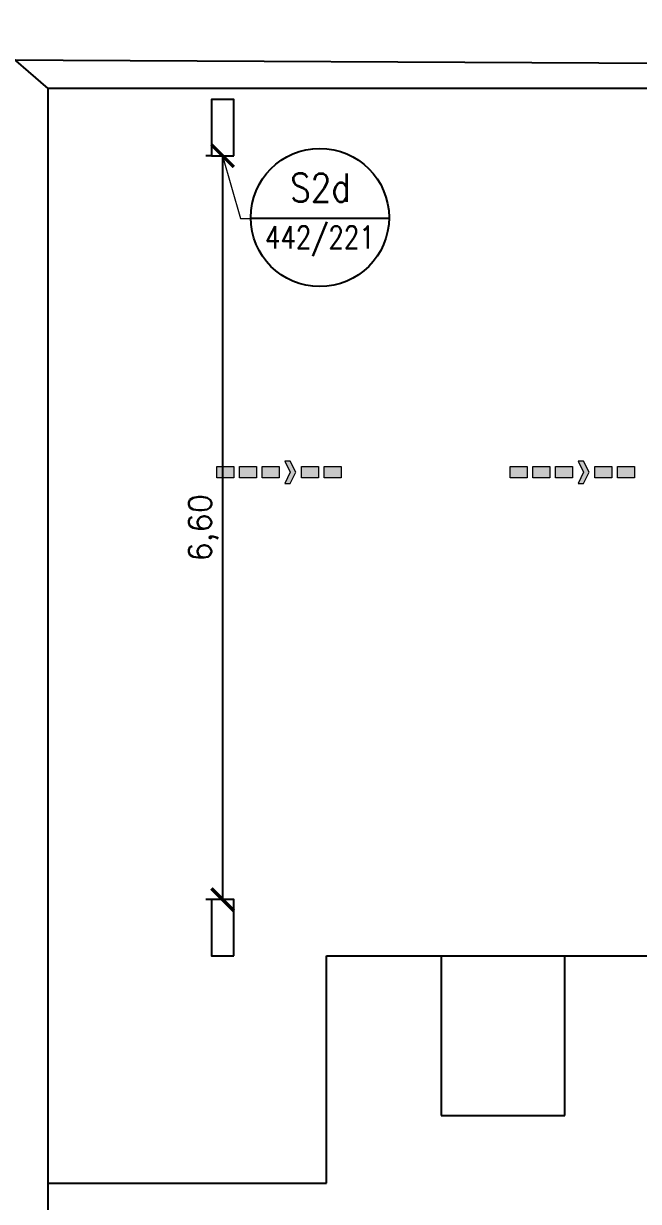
# Model space of a CAD drawing. Header units: metres. Extents: x 341 to 459, y 1341 to 1425.
# Drawn here: x 348.09 to 353.54, y 1371.17 to 1381.62 of the extents above; entities that cross this region are included whole.
import ezdxf
from ezdxf.enums import TextEntityAlignment as Align

# ---------------------------------------------------------------- set-up
doc = ezdxf.new("R2010")
doc.units = ezdxf.units.M
doc.linetypes.add('CONTINUO', pattern=[0])
for name, color, linetype in [('10', 10, 'Continuous'), ('BASE DE CONCRETO', 251, 'Continuous'), ('CANALETA', 146, 'CONTINUO'), ('Notas de texto-1', 7, 'Continuous')]:
    doc.layers.add(name, color=color, linetype=linetype)
doc.layers.add('INC_EQUIP', color=10, linetype='Continuous', lineweight=20)
doc.layers.add('INC_PLACAS', color=10, linetype='Continuous', lineweight=20)
doc.styles.add('R100', font='simplex.shx', dxfattribs={"height": 2.5})
doc.styles.add('ROMANS', font='ROMANS.SHX')
doc.dimstyles.new('100___1-100', dxfattribs={"dimscale": 0.1, "dimtxt": 2, "dimasz": 2, "dimexe": 1.5, "dimexo": 1, "dimgap": 0.5, "dimtad": 1, "dimzin": 4, "dimtxsty": 'ROMANS', "dimblk": 'ARCHTICK', "dimcen": 0, "dimclrd": 256, "dimclre": 256, "dimclrt": 3, "dimazin": 3, "dimtfac": 1, "dimtmove": 0, "dimatfit": 0, "dimldrblk": 'ARCHTICK', "dimfxl": 1, "dimlwd": -1, "dimlwe": -1, "dimarcsym": 0})

# ---------------------------------------------------------------- blocks, each defined once
blk = doc.blocks.new('*U71')
at = {"layer": 'INC_EQUIP'}
h = blk.add_hatch(color=256, dxfattribs=at)
h.paths.add_polyline_path([(0.5, -0.5), (2, -0.5), (2, 0.5), (0.5, 0.5)])
h.paths.add_polyline_path([(2.5, -0.5), (4, -0.5), (4, 0.5), (2.5, 0.5)])
h.paths.add_polyline_path([(-7, -0.5), (-5.5, -0.5), (-5.5, 0.5), (-7, 0.5)])
h.paths.add_polyline_path([(-5, -0.5), (-3.5, -0.5), (-3.5, 0.5), (-5, 0.5)])
h.paths.add_polyline_path([(-1, -1), (-0.5, 0), (-1, 1), (-0.5, 1), (0, 0), (-0.5, -1)])
h.paths.add_polyline_path([(-3, -0.5), (-1.5, -0.5), (-1.5, 0.5), (-3, 0.5)])
at = {"flags": 128}
blk.add_lwpolyline([(-7, -0.5), (-5.5, -0.5), (-5.5, 0.5), (-7, 0.5)], close=True, dxfattribs=at)
at = {"layer": 'INC_EQUIP', "flags": 128}
for points in [[(-5, -0.5), (-3.5, -0.5), (-3.5, 0.5), (-5, 0.5)], [(-3, -0.5), (-1.5, -0.5), (-1.5, 0.5), (-3, 0.5)], [(-1, -1), (-0.5, 0), (-1, 1), (-0.5, 1), (0, 0), (-0.5, -1)], [(0.5, -0.5), (2, -0.5), (2, 0.5), (0.5, 0.5)], [(2.5, -0.5), (4, -0.5), (4, 0.5), (2.5, 0.5)]]:
    blk.add_lwpolyline(points, close=True, dxfattribs=at)
at = {"layer": 'INC_PLACAS', "style": 'ROMANS', "width": 0.95}
for tag, flags, p in [('COD', 3, (-6.03, -1.33)), ('DESC', 3, (-5.74, -2.18)), ('X', 1, (-6.66, -3.05))]:
    blk.add_attdef(tag, text='', height=0.651, dxfattribs=dict(at, flags=flags)).set_placement(p, align=Align.MIDDLE_CENTER)
blk = doc.blocks.new('S2d')
at = {"layer": '10', "color": 10}
blk.add_line((353.2, 1378.806), (351.974, 1378.806), dxfattribs=at)
blk.add_circle((352.587, 1378.813), 0.613, dxfattribs=at)
at = {"layer": '10', "color": 10, "style": 'R100'}
for s, height, width, p in [('S2d', 0.25, 0.85, (352.592, 1379.079)), ('442/221', 0.2, 0.8, (352.587, 1378.624))]:
    blk.add_text(s, height=height, dxfattribs=dict(at, width=width)).set_placement(p, align=Align.MIDDLE)
blk = doc.blocks.new('_ArchTick')
at = {"color": 0, "linetype": 'ByBlock', "const_width": 0.15}
blk.add_lwpolyline([(-0.5, -0.5), (0.5, 0.5)], dxfattribs=at)
blk = doc.blocks.new('*D162')
at = {"transparency": 16777216}
for p, q in [((349.759, 1380.445), (349.709, 1380.445)), ((349.859, 1380.445), (349.859, 1373.845)), ((349.759, 1373.845), (349.709, 1373.845))]:
    blk.add_line(p, q, dxfattribs=at)
at = {"layer": 'Defpoints', "color": 0, "transparency": 16777216}
for p in [(349.859, 1380.445), (349.859, 1373.845), (349.859, 1373.845)]:
    blk.add_point(p, dxfattribs=at)
at = {"transparency": 16777216, "xscale": 0.2, "yscale": 0.2, "zscale": 0.2}
for p, rotation in [((349.859, 1380.445), 90), ((349.859, 1373.845), 270)]:
    blk.add_blockref('_ArchTick', p, dxfattribs=dict(at, rotation=rotation))
at = {"color": 3, "transparency": 16777216, "insert": (349.69, 1377.145), "char_height": 0.2, "attachment_point": 5, "rotation": 90, "style": 'ROMANS'}
blk.add_mtext('6,60', dxfattribs=at)

msp = doc.modelspace()

# ---------------------------------------------------------------- linework, layer by layer
at = {"layer": 'BASE DE CONCRETO', "color": 252, "true_color": 0x939598}
for p, q in [((346.353, 1382.738), (348.309, 1381.041)), ((348.309, 1381.041), (348.309, 1365.495)), ((420.155, 1381.041), (348.309, 1381.041)), ((350.78, 1373.345), (353.724, 1373.345)), ((350.78, 1371.328), (350.78, 1373.345)), ((351.797, 1373.345), (351.797, 1371.929)), ((352.893, 1371.929), (352.893, 1373.345)), ((351.797, 1371.929), (352.893, 1371.929)), ((348.309, 1371.328), (350.78, 1371.328))]:
    msp.add_line(p, q, dxfattribs=at)
at = {"layer": 'CANALETA', "color": 252, "linetype": 'Continuous', "true_color": 0x939598}
msp.add_line((346.501, 1381.302, -0.362), (362.908, 1381.225, -0.362), dxfattribs=at)
at = {"layer": 'INC_PLACAS', "color": 10}
msp.add_lwpolyline([(349.859, 1380.445), (350.016, 1379.89), (350.368, 1379.89)], dxfattribs=at)
at = {"layer": 'Notas de texto-1', "color": 252, "true_color": 0x939598}
for points in [[(349.959, 1380.445), (349.959, 1380.945), (349.759, 1380.945), (349.759, 1380.445)], [(349.959, 1373.345), (349.959, 1373.845), (349.759, 1373.845), (349.759, 1373.345)]]:
    msp.add_lwpolyline(points, close=True, dxfattribs=at)

# ---------------------------------------------------------------- block references
msp.add_blockref('S2d', (-1.866, 1.084))
at = {"layer": 'INC_EQUIP', "xscale": -0.1000000000000001, "yscale": 0.1000000000000001, "zscale": 0.1000000000000001, "rotation": 180}
for p in [(350.509, 1377.637, 0.022), (353.109, 1377.637, 0.022)]:
    msp.add_blockref('*U71', p, dxfattribs=at)

# ---------------------------------------------------------------- dimensions: what is measured, and where the dimension line sits
dim = msp.add_linear_dim(base=(349.859, 1373.845), p1=(349.859, 1380.445), p2=(349.859, 1373.845), angle=90, dimstyle='100___1-100')
dim.commit()
dim.dimension.update_dxf_attribs({"geometry": '*D162', "text_midpoint": (349.69, 1377.145)})

doc.saveas('drawing.dxf')
